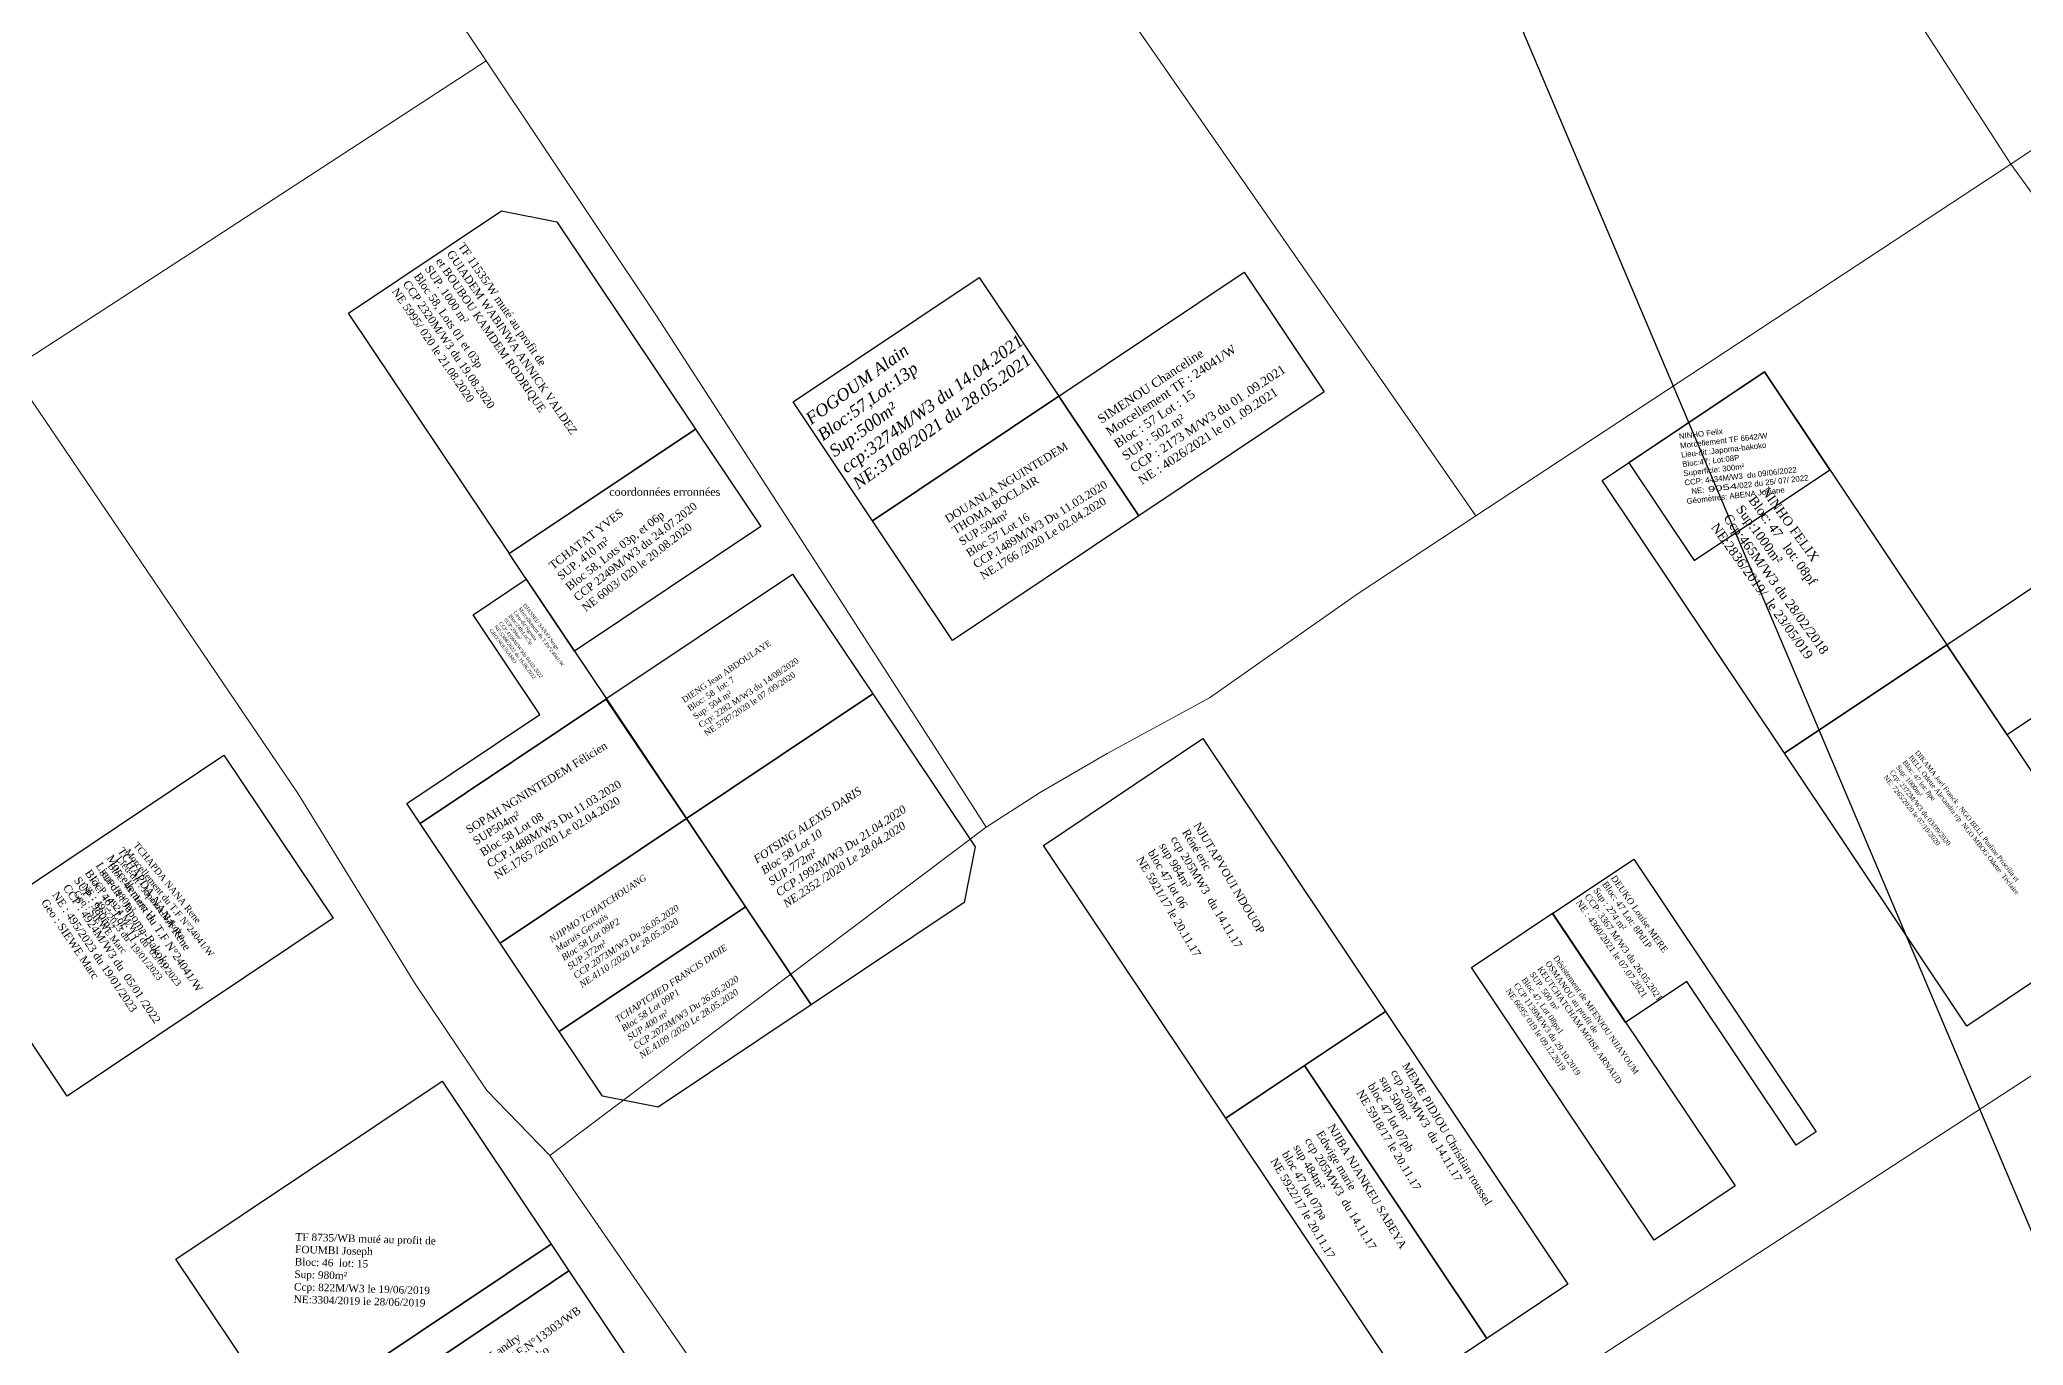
# Model space of a CAD drawing. Header units: millimetres. Extents: x 587399 to 927168, y 438565 to 1444955.
# Drawn here: x 591802.8 to 592050.6, y 443591 to 443754.1 of the extents above; entities that cross this region are included whole.
import ezdxf

# ---------------------------------------------------------------- set-up
doc = ezdxf.new("R2010")
doc.units = ezdxf.units.MM
doc.header["$LTSCALE"] = 2
for name, color, linetype in [('chef027001120', 7, 'Continuous'), ('end maj 26 02 2021', 7, 'Continuous'), ('MAJ AOUT 2021', 7, 'Continuous'), ('MAJ AVRIL 2021', 7, 'Continuous'), ('MAJ JAN 2022', 1, 'Continuous'), ('MAJ JUILLET 2021', 7, 'Continuous'), ('MAJ OCT 2021', 7, 'Continuous'), ('Parcelle MAJ', 6, 'Continuous')]:
    doc.layers.add(name, color=color, linetype=linetype)
doc.layers.add('MAJ APRES LE 13.01.2023', color=222, linetype='Continuous', lineweight=30)
doc.layers.add('Roads_others', color=24, linetype='Continuous', lineweight=9)
doc.styles.add('RomanS', font='romans.shx')
doc.styles.get("Standard").update_dxf_attribs({"font": 'arial.ttf'})
doc.styles.add('Times 1.0', font='times.ttf', dxfattribs={"width": 0.99, "height": 1})

msp = doc.modelspace()

# ---------------------------------------------------------------- linework, layer by layer
at = {"color": 232, "lineweight": 30, "flags": 128}
msp.add_lwpolyline([(589619, 444839), (589665, 444789), (589701, 444534), (591315, 445141), (591436, 445058), (592078, 443543), (591745, 440674), (591661, 440379)], dxfattribs=at)
msp.add_lwpolyline([(589619, 444839), (589665, 444789), (589701, 444534), (591315, 445141), (591436, 445058), (592078, 443543), (591745, 440674), (591661, 440379)], dxfattribs=at)
msp.add_lwpolyline([(589619, 444839), (589665, 444789), (589701, 444534), (591315, 445141), (591436, 445058), (592078, 443543), (591745, 440674), (591661, 440379)], dxfattribs=at)
at = {"color": 30, "flags": 128}
msp.add_lwpolyline([(592001.321, 443701.286), (592009.497, 443689.059), (592026.446, 443700.392), (592018.27, 443712.62), (592001.321, 443701.286)], dxfattribs=at)
msp.add_lwpolyline([(592001.321, 443701.286), (592009.497, 443689.059), (592026.446, 443700.392), (592018.27, 443712.62), (592001.321, 443701.286)], dxfattribs=at)
at = {"color": 5, "flags": 128}
for points in [[(591865.257, 443669.838), (591856.915, 443682.289), (591863.567, 443686.739), (591873.574, 443671.791), (591850.316, 443656.23), (591848.626, 443658.728), (591865.244, 443669.833)], [(591868.89, 443600.34), (591880.58, 443582.89), (591860.82, 443569.61), (591849.14, 443587.06)]]:
    msp.add_lwpolyline(points, close=True, dxfattribs=at)
at = {"flags": 128}
msp.add_lwpolyline([(591825.793, 443664.755), (591839.431, 443644.391), (591806.184, 443622.151), (591792.562, 443642.515)], close=True, dxfattribs=at)
at = {"layer": 'end maj 26 02 2021', "color": 3, "lineweight": -3, "flags": 128}
msp.add_lwpolyline([(591860.462, 443732.764), (591867.396, 443731.388), (591884.721, 443705.488), (591861.449, 443689.922), (591841.346, 443719.978)], close=True, dxfattribs=at)
msp.add_lwpolyline([(591860.462, 443732.764), (591867.396, 443731.388), (591884.721, 443705.488), (591861.449, 443689.922), (591841.346, 443719.978)], close=True, dxfattribs=at)
at = {"layer": 'end maj 26 02 2021', "color": 150}
for points in [[(592018.27, 443712.62), (592041.06, 443678.54), (592020.79, 443664.98), (591997.99, 443699.06)], [(592018.27, 443712.62), (592041.06, 443678.54), (592020.79, 443664.98), (591997.99, 443699.06)], [(591896.848, 443687.36), (591906.856, 443672.399), (591883.583, 443656.831), (591873.515, 443671.792)], [(591896.848, 443687.36), (591906.856, 443672.399), (591883.583, 443656.831), (591873.515, 443671.792)], [(592043.58, 443630.9), (592020.79, 443664.98), (592041.06, 443678.54), (592063.85, 443644.46)], [(592043.58, 443630.9), (592020.79, 443664.98), (592041.06, 443678.54), (592063.85, 443644.46)]]:
    msp.add_lwpolyline(points, close=True, dxfattribs=at)
at = {"layer": 'end maj 26 02 2021', "color": 150, "lineweight": -3, "flags": 128}
for points in [[(591930.095, 443709.599), (591940.103, 443694.639), (591916.83, 443679.071), (591906.822, 443694.032)], [(591930.095, 443709.599), (591940.103, 443694.639), (591916.83, 443679.071), (591906.822, 443694.032)], [(591884.72, 443705.487), (591892.857, 443693.313), (591869.577, 443677.754), (591861.441, 443689.929)], [(591884.72, 443705.487), (591892.857, 443693.313), (591869.577, 443677.754), (591861.441, 443689.929)], [(591873.575, 443671.792), (591883.583, 443656.831), (591860.31, 443641.263), (591850.302, 443656.224)], [(591873.575, 443671.792), (591883.583, 443656.831), (591860.31, 443641.263), (591850.302, 443656.224)], [(591906.856, 443672.399), (591919.644, 443653.282), (591918.268, 443646.346), (591899.151, 443633.558), (591883.583, 443656.831)], [(591906.856, 443672.399), (591919.644, 443653.282), (591918.268, 443646.346), (591899.151, 443633.558), (591883.583, 443656.831)], [(591883.584, 443656.831), (591890.96, 443645.803), (591867.687, 443630.235), (591860.311, 443641.263)], [(591883.584, 443656.831), (591890.96, 443645.803), (591867.687, 443630.235), (591860.311, 443641.263)], [(591890.96, 443645.803), (591899.151, 443633.558), (591880.034, 443620.77), (591873.098, 443622.146), (591867.687, 443630.235)], [(591890.96, 443645.803), (591899.151, 443633.558), (591880.034, 443620.77), (591873.098, 443622.146), (591867.687, 443630.235)], [(591991.79, 443645.02), (592014.61, 443610.94), (592004.48, 443604.16), (591981.68, 443638.23)], [(591991.79, 443645.02), (592014.61, 443610.94), (592004.48, 443604.16), (591981.68, 443638.23)]]:
    msp.add_lwpolyline(points, close=True, dxfattribs=at)
at = {"layer": 'end maj 26 02 2021', "color": 150, "flags": 128}
for points in [[(591948.125, 443666.814), (591970.921, 443632.736), (591950.974, 443619.391), (591928.178, 443653.468)], [(591948.125, 443666.814), (591970.921, 443632.736), (591950.974, 443619.391), (591928.178, 443653.468)], [(591970.923, 443632.736), (591993.719, 443598.657), (591983.589, 443591.881), (591960.793, 443625.961)], [(591970.923, 443632.736), (591993.719, 443598.657), (591983.589, 443591.881), (591960.793, 443625.961)], [(591983.589, 443591.881), (591973.771, 443585.313), (591950.974, 443619.391), (591960.793, 443625.96), (591983.589, 443591.881)], [(591983.589, 443591.881), (591973.771, 443585.313), (591950.974, 443619.391), (591960.793, 443625.96), (591983.589, 443591.881)]]:
    msp.add_lwpolyline(points, close=True, dxfattribs=at)
at = {"layer": 'end maj 26 02 2021', "color": 3}
msp.add_lwpolyline([(591853.037, 443624.02), (591866.662, 443603.658), (591833.419, 443581.413), (591819.794, 443601.775)], close=True, dxfattribs=at)
msp.add_lwpolyline([(591853.037, 443624.02), (591866.662, 443603.658), (591833.419, 443581.413), (591819.794, 443601.775)], close=True, dxfattribs=at)
at = {"layer": 'MAJ AOUT 2021', "color": 6, "lineweight": -3, "flags": 128}
msp.add_lwpolyline([(591866.662, 443603.658), (591868.893, 443600.338), (591849.13, 443587.059), (591860.841, 443569.628), (591847.403, 443560.599), (591833.419, 443581.413)], close=True, dxfattribs=at)
msp.add_lwpolyline([(591866.662, 443603.658), (591868.893, 443600.338), (591849.13, 443587.059), (591860.841, 443569.628), (591847.403, 443560.599), (591833.419, 443581.413)], close=True, dxfattribs=at)
at = {"layer": 'MAJ APRES LE 13.01.2023', "color": 232, "lineweight": 30, "flags": 128}
msp.add_lwpolyline([(592071.725, 443699.047), (592079.259, 443687.78), (592048.594, 443667.273), (592041.06, 443678.54)], close=True, dxfattribs=at)
at = {"layer": 'MAJ APRES LE 13.01.2023', "flags": 128}
msp.add_lwpolyline([(591825.793, 443664.755), (591839.431, 443644.391), (591806.184, 443622.151), (591792.562, 443642.515)], close=True, dxfattribs=at)
msp.add_lwpolyline([(591825.793, 443664.755), (591839.431, 443644.391), (591806.184, 443622.151), (591792.562, 443642.515)], close=True, dxfattribs=at)
at = {"layer": 'MAJ AVRIL 2021', "color": 5, "flags": 128}
msp.add_lwpolyline([(591920.171, 443724.436), (591930.095, 443709.6), (591906.822, 443694.032), (591896.897, 443708.869)], close=True, dxfattribs=at)
msp.add_lwpolyline([(591920.171, 443724.436), (591930.095, 443709.6), (591906.822, 443694.032), (591896.897, 443708.869)], close=True, dxfattribs=at)
at = {"layer": 'MAJ JAN 2022', "lineweight": -3, "flags": 128}
msp.add_lwpolyline([(591953.258, 443725.095), (591963.266, 443710.133), (591940.103, 443694.639), (591930.095, 443709.6)], close=True, dxfattribs=at)
msp.add_lwpolyline([(591953.258, 443725.095), (591963.266, 443710.133), (591940.103, 443694.639), (591930.095, 443709.6)], close=True, dxfattribs=at)
at = {"layer": 'MAJ JUILLET 2021', "flags": 128}
msp.add_lwpolyline([(592001.951, 443651.759), (592024.747, 443617.68), (592022.253, 443616.012), (592008.575, 443636.459), (592000.933, 443631.347), (591991.814, 443644.978)], close=True, dxfattribs=at)
msp.add_lwpolyline([(592001.951, 443651.759), (592024.747, 443617.68), (592022.253, 443616.012), (592008.575, 443636.459), (592000.933, 443631.347), (591991.814, 443644.978)], close=True, dxfattribs=at)
at = {"layer": 'MAJ OCT 2021', "lineweight": -3}
msp.add_line((591896.897, 443708.869), (591896.897, 443708.869), dxfattribs=at)
msp.add_line((591896.897, 443708.869), (591896.897, 443708.869), dxfattribs=at)
at = {"layer": 'Parcelle MAJ', "color": 6, "lineweight": 30, "flags": 128}
msp.add_lwpolyline([(592001.321, 443701.286), (592009.497, 443689.059), (592026.446, 443700.392), (592018.27, 443712.62), (592001.321, 443701.286)], dxfattribs=at)
at = {"layer": 'Roads_others'}
for p, q in [((591875.416, 443848.336), (591982.235, 443694.629)), ((592100.371, 443667.93), (592049.077, 443738.562)), ((591921.049, 443655.765), (591866.526, 443614.753))]:
    msp.add_line(p, q, dxfattribs=at)
for points in [[(591944.109, 443894.935), (591993.759, 443825.916), (592006.436, 443804.637), (592049.077, 443738.562)], [(591921.049, 443655.765), (591927.683, 443660.061), (591936.16, 443664.945), (591948.953, 443671.922), (591967.402, 443684.875), (591982.235, 443694.629), (592049.077, 443738.562), (592072.741, 443754.416), (592107.853, 443778.706), (592171.088, 443821.519), (592210.515, 443848.621), (592231.228, 443862.626)], [(591817.817, 443808.227), (591848.811, 443766.018), (591858.539, 443751.469), (591879.82, 443719.62), (591901.446, 443686.212), (591913.822, 443667.001), (591921.049, 443655.765)], [(591752.619, 443773.914), (591762.164, 443765.046), (591774.98, 443749.24), (591799.141, 443712.883), (591835.074, 443659.901), (591849.686, 443636.171), (591858.636, 443622.87), (591866.526, 443614.753), (591897.545, 443569.824), (591918.014, 443539.047), (591965.988, 443469.03), (591972.994, 443457.496), (591991.484, 443429.569), (592015.04, 443387.894)], [(591799.141, 443712.883), (591823.093, 443728.428), (591858.539, 443751.469)], [(591918.014, 443539.047), (591991.471, 443585.595), (592096.966, 443654.175), (592100.679, 443660.391), (592100.371, 443667.93)]]:
    msp.add_lwpolyline(points, dxfattribs=at)

# ---------------------------------------------------------------- texts
at = {"insert": (592007.56, 443704.928), "char_height": 0.7, "attachment_point": 1, "rotation": 6.69998}
msp.add_mtext_dynamic_manual_height_columns('NINHO Felix\\P{\\C1;Morcellement TF 6642/W\\P}Lieu-dit :Japoma-bakoko\\PBloc:47; Lot:08P\\PSuperficie: 300m²\\PCCP: 4434M/W3  du 09/06/2022\\P{\\W2.709; }NE:{\\W1.684; 9054}/022 du 25/ 07/ 2022\\PGéomètres: ABENA Josiane', width=38.63325, gutter_width=12.5, heights=[0], dxfattribs=at)
at = {"insert": (591863.493, 443683.76), "char_height": 0.45126, "width": 15.31738, "attachment_point": 1, "rotation": 306.97459}
msp.add_mtext('{\\fTimes New Roman|b0|i0|c0|p18;DJASSEU SANJO Serge\\P\\C1;Morcellement du T.Fn%%D24041/W\\P\\C256;Lieu-dit:Ngoma\\PBloc:248;Lot:5p\\PSUP:204m²\\PCCP:4106M/W3du 04.02.2022\\PNE:5388/2022 du 16.06.2022\\PGEO:NOUNAMO}', dxfattribs=at)
at = {"color": 3, "insert": (591815.045, 443653.999), "char_height": 0.82342, "width": 18.69004, "attachment_point": 1, "rotation": 309.06389}
msp.add_mtext('{\\fTimes New Roman|b0|i0|c0|p18;\\C0;TCHAPDA NANA Rene\\P\\C1;Morcellement du T.F N°24041/W     \\P\\C256;Lieu-dit : Japoma-Bakoko\\PBloc: 46 ; Lot: 11\\PSUP : 980m²\\PCCP : 4924 M/W3 du  05/01/2023\\PNE : 495/2023 du  19/01/2023\\P\\C1;Geo : SIEWE Marc}', dxfattribs=at)
at = {"color": 7, "insert": (591851.445, 443584.669), "char_height": 1.11285, "width": 70.28109, "attachment_point": 1, "rotation": 35.89821}
msp.add_mtext('{\\fTimes New Roman|b0|i0|c0|p18;\\H0.8986x;NKAM SIMO Landry\\P\\C1;Morcellement du T.F.N°13303/WB\\P\\C7;Lieu-dit :Japoma-Bakoko\\PBloc 46 ,  Lot 18P\\PSUP:500m²\\PCCP:4365M/W3 du 09.04.2022\\PNE: 6504/22 du 20/06/2022\\PGeo : M. NOUNAMO FOTSO  G\\fTimes New Roman|b0|i1|c0|p18;\\H1.113x;.  }', dxfattribs=at)
at = {"layer": 'chef027001120', "linetype": 'ByBlock', "insert": (591898.278, 443707.179), "char_height": 1.5, "width": 150.7089, "attachment_point": 1, "rotation": 36.1355, "style": 'RomanS'}
msp.add_mtext('{\\fTimes New Roman|b0|i1|c0|p18;\\C7;FOGOUM Alain\\PBloc:57,Lot:13p\\PSup:500m²\\Pccp:3274M/W3 du 14.04.2021\\PNE:3108/2021 du 28.05.2021}', dxfattribs=at)
msp.add_mtext('{\\fTimes New Roman|b0|i1|c0|p18;\\C7;FOGOUM Alain\\PBloc:57,Lot:13p\\PSup:500m²\\Pccp:3274M/W3 du 14.04.2021\\PNE:3108/2021 du 28.05.2021}', dxfattribs=at)
at = {"layer": 'end maj 26 02 2021', "color": 150, "linetype": 'ByBlock', "lineweight": -3, "ltscale": 0.0014, "attachment_point": 1, "style": 'Times 1.0'}
for s, insert, char_height, width, rotation in [('{\\C1;TF 11535/W muté au profit de\\P\\C256;GUIADEM WABINWA ANNICK VALDEZ\\Pet BOUBOU KAMDEM RODRIQUE\\PSUP. 1000 m²\\PBloc 58, Lots 01 et 03p\\PCCP 2320M/W3 du 19.08.2020\\PNE 5995/ 020 le 21.08.2020}', (591855.789, 443728.911), 1, 45.5367, 304.47997), ('{\\C1;TF 11535/W muté au profit de\\P\\C256;GUIADEM WABINWA ANNICK VALDEZ\\Pet BOUBOU KAMDEM RODRIQUE\\PSUP. 1000 m²\\PBloc 58, Lots 01 et 03p\\PCCP 2320M/W3 du 19.08.2020\\PNE 5995/ 020 le 21.08.2020}', (591855.789, 443728.911), 1, 45.5367, 304.47997), ('{\\C7;DOUANLA NGUINTEDEM THOMA BOCLAIR \\PSUP.504m²\\PBloc 57 Lot 16\\PCCP.1489M/W3 Du 11.03.2020\\PNE.1766 /2020 Le 02.04.2020}', (591915.753, 443694.581), 1, 20.87109, 31.72976), ('{\\C7;DOUANLA NGUINTEDEM THOMA BOCLAIR \\PSUP.504m²\\PBloc 57 Lot 16\\PCCP.1489M/W3 Du 11.03.2020\\PNE.1766 /2020 Le 02.04.2020}', (591915.753, 443694.581), 1, 20.87109, 31.72976), ('{\\fTimes New Roman|b0|i0|c186|p18;\\C256;TCHATAT YVES \\PSUP. 410 m²\\PBloc 58, Lots 03p, et 06p\\PCCP 2249M/W3 du 24.07.2020\\PNE 6003/ 020 le 20.08.2020}', (591866.291, 443688.67), 1, 48.41214, 37.91402), ('{\\fTimes New Roman|b0|i0|c186|p18;\\C256;TCHATAT YVES \\PSUP. 410 m²\\PBloc 58, Lots 03p, et 06p\\PCCP 2249M/W3 du 24.07.2020\\PNE 6003/ 020 le 20.08.2020}', (591866.291, 443688.67), 1, 48.41214, 37.91402), ('{\\C7;SOPAH NGNINTEDEM Félicien \\PSUP504m²\\PBloc 58 Lot 08\\PCCP.1488M/W3 Du 11.03.2020\\PNE.1765 /2020 Le 02.04.2020}', (591855.893, 443655.756), 1, 20.87109, 31.72976), ('{\\C7;SOPAH NGNINTEDEM Félicien \\PSUP504m²\\PBloc 58 Lot 08\\PCCP.1488M/W3 Du 11.03.2020\\PNE.1765 /2020 Le 02.04.2020}', (591855.893, 443655.756), 1, 20.87109, 31.72976), ('{\\fTimes New Roman|b0|i1|c0|p18;\\C7;FOTSING ALEXIS DARIS\\PBloc 58 Lot 10\\PSUP.772m²\\PCCP.1992M/W3 Du 21.04.2020\\PNE.2352 /2020 Le 28.04.2020}', (591891.82, 443652.029), 1, 19.69901, 33.77981), ('{\\fTimes New Roman|b0|i1|c0|p18;\\C7;FOTSING ALEXIS DARIS\\PBloc 58 Lot 10\\PSUP.772m²\\PCCP.1992M/W3 Du 21.04.2020\\PNE.2352 /2020 Le 28.04.2020}', (591891.82, 443652.029), 1, 19.69901, 33.77981), ('NJUTAPVOUI NDOUOP\\PRéné eric\\P{\\fTimes New Roman|b0|i0|c186|p18;ccp 205MW3  du 14.11.17\\Psup }984{\\fTimes New Roman|b0|i0|c186|p18;m²\\Pbloc 47 lot }06{\\fTimes New Roman|b0|i0|c186|p18;\\PNE 59}21{\\fTimes New Roman|b0|i0|c186|p18;/17 le 20.11.17}', (591947.774, 443656.501), 1, 21.59087, 300.73373), ('NJUTAPVOUI NDOUOP\\PRéné eric\\P{\\fTimes New Roman|b0|i0|c186|p18;ccp 205MW3  du 14.11.17\\Psup }984{\\fTimes New Roman|b0|i0|c186|p18;m²\\Pbloc 47 lot }06{\\fTimes New Roman|b0|i0|c186|p18;\\PNE 59}21{\\fTimes New Roman|b0|i0|c186|p18;/17 le 20.11.17}', (591947.774, 443656.501), 1, 21.59087, 300.73373), ('{\\fTimes New Roman|b0|i1|c0|p18;\\C7;NJIPMO TCHATCHOUANG Maruis Gervais\\PBloc 58 Lot 09P2\\PSUP.372m²\\PCCP.2073M/W3 Du 26.05.2020\\PNE.4110 /2020 Le 28.05.2020}', (591866.329, 443641.95), 0.81, 15.95619, 33.77981), ('{\\fTimes New Roman|b0|i1|c0|p18;\\C7;NJIPMO TCHATCHOUANG Maruis Gervais\\PBloc 58 Lot 09P2\\PSUP.372m²\\PCCP.2073M/W3 Du 26.05.2020\\PNE.4110 /2020 Le 28.05.2020}', (591866.329, 443641.95), 0.81, 15.95619, 33.77981), ('{\\fTimes New Roman|b0|i1|c0|p18;\\C7;TCHAPTCHED FRANCIS DIDIE \\PBloc 58 Lot 09P1\\PSUP.400 m²\\PCCP.2073M/W3 Du 26.05.2020\\PNE.4109 /2020 Le 28.05.2020}', (591874.561, 443631.973), 0.81, 18.00854, 33.77981), ('{\\fTimes New Roman|b0|i1|c0|p18;\\C7;TCHAPTCHED FRANCIS DIDIE \\PBloc 58 Lot 09P1\\PSUP.400 m²\\PCCP.2073M/W3 Du 26.05.2020\\PNE.4109 /2020 Le 28.05.2020}', (591874.561, 443631.973), 0.81, 18.00854, 33.77981), ('{\\C1;Désistement de MFENJOU NJIAYOUM\\POSMANOU au profit de \\C256;\\PKEUTCHATCHAM MOISE ARNAUD\\PSUP. 500 m²\\PBloc 47, Lot 08pa1\\PCCP 1139M/W3 du 29.10.2019\\PNE 6695/ 019 le 09.12.2019}', (591992.458, 443639.843), 0.72351, 32.94416, 304.82046), ('{\\C1;Désistement de MFENJOU NJIAYOUM\\POSMANOU au profit de \\C256;\\PKEUTCHATCHAM MOISE ARNAUD\\PSUP. 500 m²\\PBloc 47, Lot 08pa1\\PCCP 1139M/W3 du 29.10.2019\\PNE 6695/ 019 le 09.12.2019}', (591992.458, 443639.843), 0.72351, 32.94416, 304.82046), ('MEME PIDJOU Christian roussel\\Pccp 205MW3  du 14.11.17\\Psup 500m²\\Pbloc 47 lot 07pb\\PNE 5918/17 le 20.11.17', (591973.841, 443626.488), 1, 21.59087, 300.73373), ('MEME PIDJOU Christian roussel\\Pccp 205MW3  du 14.11.17\\Psup 500m²\\Pbloc 47 lot 07pb\\PNE 5918/17 le 20.11.17', (591973.841, 443626.488), 1, 21.59087, 300.73373), ('NJIBA NJANKEU SABEYA \\PEdwige marie\\P{\\fTimes New Roman|b0|i0|c186|p18;ccp 205MW3  du 14.11.17\\Psup }484{\\fTimes New Roman|b0|i0|c186|p18;m²\\Pbloc 47 lot 07p}a{\\fTimes New Roman|b0|i0|c186|p18;\\PNE 59}22{\\fTimes New Roman|b0|i0|c186|p18;/17 le 20.11.17}', (591964.533, 443618.828), 1, 21.59087, 300.73373), ('NJIBA NJANKEU SABEYA \\PEdwige marie\\P{\\fTimes New Roman|b0|i0|c186|p18;ccp 205MW3  du 14.11.17\\Psup }484{\\fTimes New Roman|b0|i0|c186|p18;m²\\Pbloc 47 lot 07p}a{\\fTimes New Roman|b0|i0|c186|p18;\\PNE 59}22{\\fTimes New Roman|b0|i0|c186|p18;/17 le 20.11.17}', (591964.533, 443618.828), 1, 21.59087, 300.73373)]:
    msp.add_mtext(s, dxfattribs=dict(at, insert=insert, char_height=char_height, width=width, rotation=rotation))
at = {"layer": 'end maj 26 02 2021', "color": 150, "lineweight": -3, "insert": (591873.932, 443698.147), "char_height": 1, "width": 22.04466, "attachment_point": 1}
msp.add_mtext('{\\fTimes New Roman|b0|i0|c0|p18;\\C1;coordonnées erronnées}', dxfattribs=at)
msp.add_mtext('{\\fTimes New Roman|b0|i0|c0|p18;\\C1;coordonnées erronnées}', dxfattribs=at)
at = {"layer": 'end maj 26 02 2021', "attachment_point": 1}
for s, width, heights, insert, char_height, rotation in [('{\\fTimes New Roman|b0|i0|c0|p18;NINHO FELIX\\PBloc: 47   lot: 08pf\\PSup:1000m²\\PCcp:465M/W3 du 28/02/2018\\PNE:2836/2019/  le 23/05/019}', 245.51989, [93.01], (592018.745, 443698.417), 1.15924, 305.80062), ('{\\fTimes New Roman|b0|i0|c0|p18;NINHO FELIX\\PBloc: 47   lot: 08pf\\PSup:1000m²\\PCcp:465M/W3 du 28/02/2018\\PNE:2836/2019/  le 23/05/019}', 245.51989, [93.01], (592018.745, 443698.417), 1.15924, 305.80062), ('{\\fTimes New Roman|b0|i0|c0|p18;DIENG Jean ABDOULAYE\\PBloc: 58  lot: 7\\PSup: 504 m²\\PCcp: 2282 M/W3 du 14/08/2020\\PNE 5787/2020 le 07 /09/2020}', 184.39422, [50.366], (591882.902, 443671.873), 0.75, 33.81998), ('{\\fTimes New Roman|b0|i0|c0|p18;DIENG Jean ABDOULAYE\\PBloc: 58  lot: 7\\PSup: 504 m²\\PCcp: 2282 M/W3 du 14/08/2020\\PNE 5787/2020 le 07 /09/2020}', 184.39422, [50.366], (591882.902, 443671.873), 0.75, 33.81998), ('{\\fTimes New Roman|b0|i0|c0|p18;DIKAMA Joel Franck , NGO BELL Pualine Priscilia et\\PBELL Odette Alexandra r/p  NGO MBOG Odette  Téclaire\\PBloc: 47 lot: 8pe\\PSup: 1000m²\\PCcp: 2372M/W3 du 03/09/2020\\PNE: 7265/2020 le 07/10/2020}', 48.22865, [15.366], (592037.531, 443665.432), 0.6, 308.0204), ('{\\fTimes New Roman|b0|i0|c0|p18;DIKAMA Joel Franck , NGO BELL Pualine Priscilia et\\PBELL Odette Alexandra r/p  NGO MBOG Odette  Téclaire\\PBloc: 47 lot: 8pe\\PSup: 1000m²\\PCcp: 2372M/W3 du 03/09/2020\\PNE: 7265/2020 le 07/10/2020}', 48.22865, [15.366], (592037.531, 443665.432), 0.6, 308.0204), ('{\\fTimes New Roman|b0|i0|c0|p18;\\C1;TF 8735/WB muté au profit de\\C256;\\PFOUMBI Joseph\\PBloc: 46  lot: 15\\PSup: 980m²\\PCcp: 822M/W3 le 19/06/2019\\PNE:3304/2019 le 28/06/2019}', 102.5301, [39.819], (591834.742, 443605.058), 0.93524, 358.32298), ('{\\fTimes New Roman|b0|i0|c0|p18;\\C1;TF 8735/WB muté au profit de\\C256;\\PFOUMBI Joseph\\PBloc: 46  lot: 15\\PSup: 980m²\\PCcp: 822M/W3 le 19/06/2019\\PNE:3304/2019 le 28/06/2019}', 102.5301, [39.819], (591834.742, 443605.058), 0.93524, 358.32298)]:
    msp.add_mtext_dynamic_manual_height_columns(s, width=width, gutter_width=12.5, heights=heights, dxfattribs=dict(at, insert=insert, char_height=char_height, rotation=rotation))
at = {"layer": 'MAJ APRES LE 13.01.2023', "insert": (591813.263, 443653.355), "char_height": 0.9865, "width": 27.42224, "attachment_point": 1, "rotation": 303.97877}
msp.add_mtext('{\\fTimes New Roman|b0|i0|c0|p18;TCHAPDA NANA Rene\\P\\C1;Morcellement du T.F N°24041/W    \\P\\C256;Lieu-dit : Japoma-Bakoko\\PBloc: 46 ; Lot: 11 \\PSUP : 980m²\\PCCP : 4924M/W3 du  05/01 /2022\\PNE : 495/2023 du 19/01/2023\\P\\C1;Geo : SIEWE Marc}', dxfattribs=at)
at = {"layer": 'MAJ JAN 2022', "insert": (591934.819, 443707.036), "char_height": 1.1, "width": 22.97693, "attachment_point": 1, "rotation": 33.5567}
msp.add_mtext('{\\fTimes New Roman|b0|i0|c0|p18;SIMENOU Chanceline\\P\\C1;Morcellement TF : 24041/W\\P\\C256;Bloc : 57 Lot : 15\\PSUP : 502 m² \\P\\C6;CCP : 2173 M/W3 du 01 .09.2021\\C256;\\PNE : 4026/2021 le 01 .09.2021}', dxfattribs=at)
msp.add_mtext('{\\fTimes New Roman|b0|i0|c0|p18;SIMENOU Chanceline\\P\\C1;Morcellement TF : 24041/W\\P\\C256;Bloc : 57 Lot : 15\\PSUP : 502 m² \\P\\C6;CCP : 2173 M/W3 du 01 .09.2021\\C256;\\PNE : 4026/2021 le 01 .09.2021}', dxfattribs=at)
at = {"layer": 'MAJ JUILLET 2021', "insert": (591999.701, 443649.852), "char_height": 0.75955, "attachment_point": 1, "rotation": 305.01817}
msp.add_mtext('{\\fTimes New Roman|b0|i0|c0|p18;\\H1.053x;DEUKO Louise MERE\\PBloc: 47 Lot: 8Pd1P\\PSup : 274 m²\\PCCP: 3367 M/W3 du 26.05.2021\\PNE : 4360/2021 le 07.07.2021}', dxfattribs=at)
msp.add_mtext('{\\fTimes New Roman|b0|i0|c0|p18;\\H1.053x;DEUKO Louise MERE\\PBloc: 47 Lot: 8Pd1P\\PSup : 274 m²\\PCCP: 3367 M/W3 du 26.05.2021\\PNE : 4360/2021 le 07.07.2021}', dxfattribs=at)

doc.saveas('drawing.dxf')
